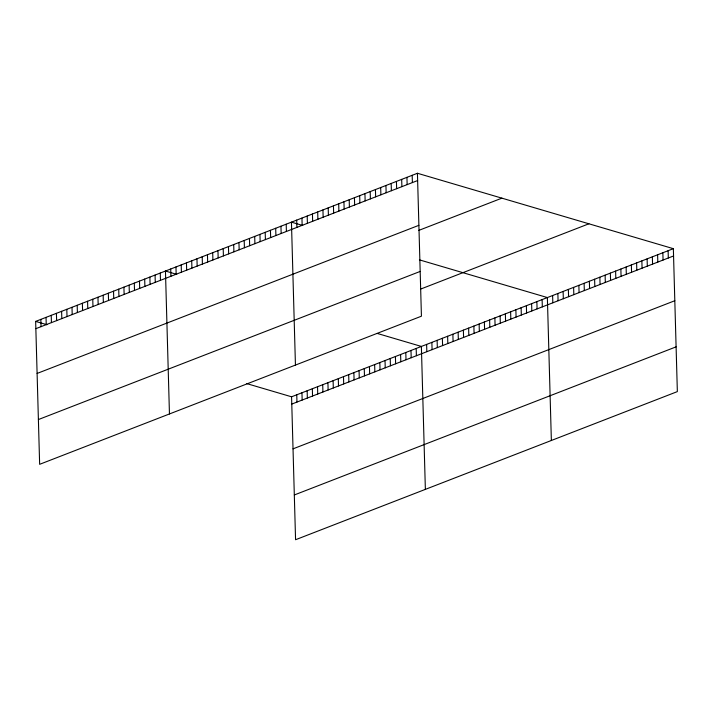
<?xml version="1.0" encoding="UTF-8"?>
<svg xmlns="http://www.w3.org/2000/svg" width="713" height="713" viewBox="0 0 713 713"><rect width="100%" height="100%" fill="white"/><g stroke="black" fill="none" stroke-linecap="round" stroke-linejoin="round"><path stroke-width="1.07" d="M417.435 173.268L421.428 316.198L39.643 464.323L35.65 321.394L417.435 173.268L673.357 248.677L677.35 391.606L295.565 539.732L291.572 396.802L673.357 248.677M35.855 328.675L417.64 180.549M37.103 373.443L418.887 225.317M418.772 230.406L501.89 198.152M38.395 419.556L420.18 271.43M420.92 288.97L588.902 223.793M291.777 404.084L673.562 255.967M293.025 448.851L674.81 300.726M294.309 494.974L676.102 346.848M302.704 225.468L291.448 222.153L295.44 365.074M419.404 259.853L547.37 297.562L551.363 440.491M176.717 274.345L165.461 271.029L169.453 413.959M377.275 333.443L421.374 346.438L425.367 489.368M35.65 321.394L46.906 324.709M246.529 383.532L291.572 396.802M668.108 250.718L668.313 257.999M662.858 252.75L663.063 260.04M657.609 254.791L657.814 262.072M652.359 256.823L652.564 264.113M647.11 258.864L647.315 266.145M641.86 260.896L642.065 268.186M636.611 262.937L636.816 270.218M631.361 264.969L631.566 272.259M626.112 267.01L626.317 274.291M620.863 269.042L621.068 276.332M615.613 271.083L615.818 278.364M610.364 273.124L610.569 280.405M605.114 275.156L605.319 282.437M599.865 277.197L600.07 284.478M594.615 279.229L594.82 286.51M589.366 281.27L589.571 288.551M584.116 283.302L584.321 290.583M578.867 285.343L579.072 292.624M573.617 287.375L573.822 294.656M568.368 289.416L568.573 296.697M563.118 291.448L563.323 298.738M557.869 293.489L558.074 300.77M552.62 295.521L552.825 302.811M542.121 299.594L542.326 306.884M536.871 301.635L537.076 308.916M531.622 303.667L531.827 310.957M526.372 305.708L526.577 312.989M521.123 307.74L521.328 315.03M515.873 309.781L516.078 317.062M510.624 311.813L510.829 319.103M505.374 313.854L505.57 321.135M500.125 315.895L500.321 323.176M494.875 317.927L495.072 325.208M489.626 319.968L489.822 327.249M484.377 322L484.573 329.281M479.127 324.041L479.323 331.322M473.878 326.073L474.074 333.354M468.628 328.114L468.824 335.395M463.379 330.146L463.575 337.427M458.129 332.187L458.325 339.468M452.88 334.219L453.076 341.509M447.63 336.26L447.826 343.541M442.381 338.292L442.577 345.582M437.122 340.333L437.327 347.614M431.873 342.365L432.078 349.655M426.624 344.406L426.829 351.687M412.185 175.309L412.39 182.59M416.187 348.452L416.392 355.742M406.936 177.341L407.141 184.622M410.991 350.466L411.196 357.757M401.686 179.382L401.891 186.663M405.804 352.48L406.009 359.771M396.437 181.414L396.642 188.695M400.608 354.504L400.813 361.785M391.187 183.455L391.392 190.736M395.421 356.518L395.617 363.799M385.938 185.487L386.143 192.768M390.225 358.532L390.43 365.814M380.689 187.528L380.894 194.809M385.029 360.546L385.234 367.828M375.439 189.56L375.644 196.841M379.842 362.56L380.047 369.842M370.19 191.601L370.395 198.882M374.646 364.575L374.851 371.856M364.94 193.633L365.145 200.923M369.459 366.589L369.655 373.87M359.691 195.674L359.896 202.955M364.263 368.603L364.468 375.885M354.441 197.706L354.646 204.996M359.067 370.617L359.272 377.899M349.192 199.747L349.397 207.028M353.88 372.632L354.085 379.913M343.942 201.779L344.147 209.069M348.684 374.646L348.889 381.927M338.693 203.82L338.898 211.101M343.497 376.66L343.693 383.942M333.443 205.852L333.648 213.142M338.301 378.674L338.506 385.956M333.105 380.689L333.31 387.97M328.194 207.893L328.399 215.174M327.918 382.703L328.123 389.984M322.944 209.925L323.149 217.215M322.722 384.717L322.927 391.998M317.695 211.966L317.9 219.248M317.535 386.731L317.74 394.013M312.446 213.998L312.651 221.288M312.339 388.745L312.544 396.027M307.196 216.039L307.401 223.321M307.151 390.76L307.348 398.041M301.947 218.08L302.152 225.361M301.956 392.774L302.16 400.055M296.697 220.112L296.902 227.394M296.76 394.788L296.964 402.07M286.198 224.185L286.403 231.467M280.949 226.226L281.154 233.507M275.699 228.258L275.904 235.54M270.45 230.299L270.655 237.581M265.2 232.331L265.405 239.621M259.951 234.372L260.156 241.654M254.701 236.404L254.906 243.694M249.452 238.445L249.657 245.727M244.202 240.477L244.407 247.767M238.953 242.518L239.158 249.8M233.704 244.55L233.909 251.841M228.454 246.591L228.659 253.873M223.205 248.623L223.41 255.914M217.955 250.664L218.16 257.946M212.706 252.696L212.911 259.987M207.456 254.737L207.661 262.019M202.207 256.778L202.412 264.06M196.957 258.81L197.162 266.092M191.708 260.851L191.913 268.133M186.458 262.883L186.663 270.165M181.209 264.924L181.414 272.206M175.959 266.956L176.164 274.238M170.71 268.997L170.915 276.279M160.265 273.043L160.47 280.334M155.069 275.058L155.274 282.348M149.882 277.072L150.087 284.362M144.686 279.086L144.891 286.376M139.498 281.1L139.703 288.391M134.302 283.114L134.507 290.405M129.115 285.129L129.311 292.419M123.919 287.143L124.124 294.433M118.723 289.157L118.928 296.448M113.536 291.171L113.741 298.462M108.34 293.195L108.545 300.476M103.153 295.209L103.349 302.49M97.957 297.223L98.162 304.504M92.761 299.237L92.966 306.519M87.574 301.251L87.779 308.533M82.378 303.266L82.583 310.547M77.191 305.28L77.396 312.561M71.995 307.294L72.2 314.576M66.808 309.308L67.004 316.59M61.612 311.323L61.817 318.604M56.416 313.337L56.621 320.618M51.229 315.351L51.434 322.632M46.033 317.365L46.238 324.647M40.846 319.379L41.042 326.661"/></g></svg>
